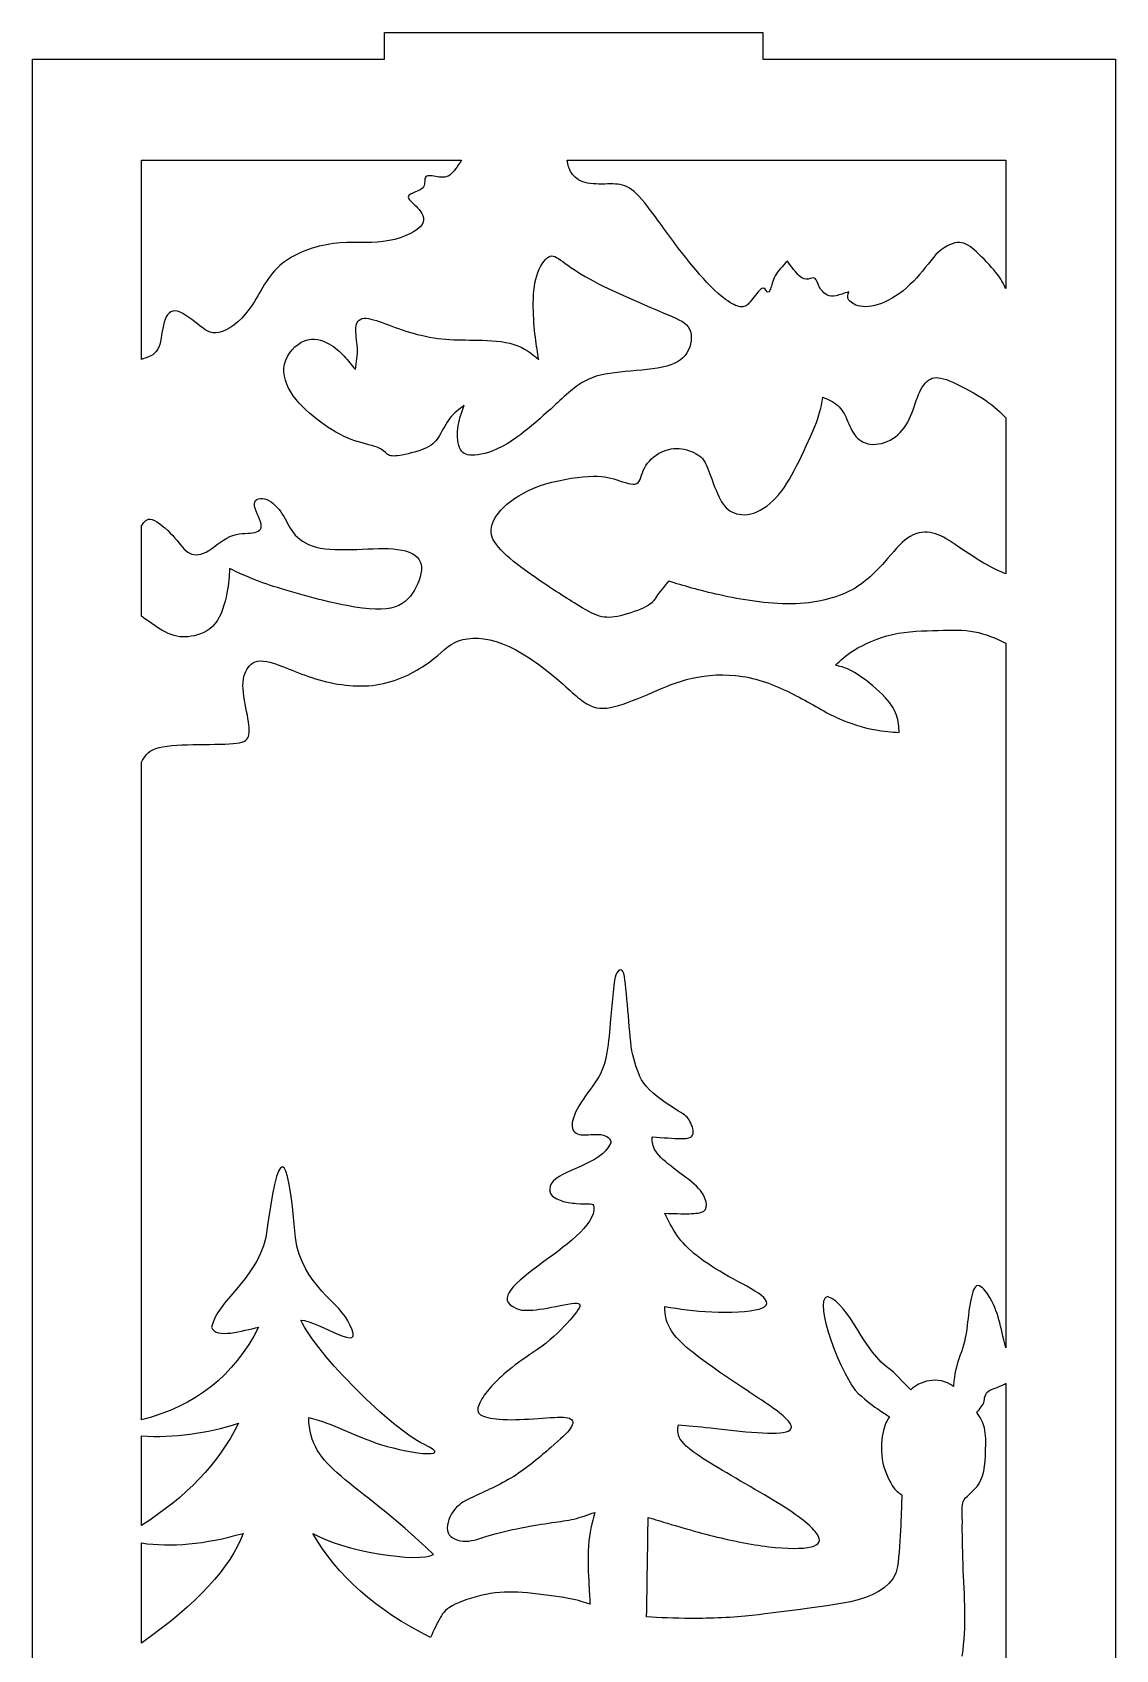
# Model space of a CAD drawing. Extents: x 0 to 537, y 11 to 300.
# Drawn here: x 0 to 118.8, y 122.7 to 300 of the extents above; entities that cross this region are included whole.
import ezdxf

# ---------------------------------------------------------------- set-up
doc = ezdxf.new("R2010")
doc.units = 0
doc.layers.add('Layer_1', color=7, linetype='CONTINUOUS')

msp = doc.modelspace()

# ---------------------------------------------------------------- linework, layer by layer
at = {"layer": 'Layer_1', "color": 5}
for points in [[(80.104192, 10.643412), (38.659858, 10.668812), (38.659858, 13.65138), (0.048736, 13.670642), (0.048736, 296.995521), (38.659858, 296.995521), (38.659858, 299.951264), (80.104192, 299.951264), (80.104192, 296.995521), (118.785508, 296.995521), (118.785508, 13.651354), (80.104192, 13.651354)], [(33.055772, 276.798882)], [(93.895466, 270.589107)], [(43.262153, 254.427757)], [(62.201319, 235.973794)], [(12.011421, 136.325924)], [(12.011421, 123.410157)]]:
    msp.add_lwpolyline(points, close=True, dxfattribs=at)
for points in [[(12.011421, 264.110803), (12.011421, 285.94369), (47.099881, 285.94369)], [(58.650664, 285.94369), (106.753131, 285.94369), (106.753131, 271.860419)], [(106.753131, 257.701608), (106.753131, 240.595668)], [(12.011421, 235.965216), (12.011421, 245.858802)], [(34.514631, 237.129909), (34.514631, 237.130579)], [(106.753131, 233.016041), (106.753131, 155.784814)], [(23.134981, 228.365608), (23.135087, 228.365706)], [(12.011316, 147.900469), (12.011316, 219.954847)], [(101.026436, 151.69484), (101.030405, 151.544541)], [(106.753104, 151.885784), (106.753104, 66.439219), (101.031649, 66.439219)], [(12.011421, 136.325924), (12.011421, 146.121649)], [(102.56235, 139.523885), (103.351327, 140.322627)], [(12.011421, 123.410157), (12.011421, 134.400972)]]:
    msp.add_lwpolyline(points, dxfattribs=at)
for points in [[(47.099881, 285.94369), (46.66144, 285.278062), (46.222629, 284.612825), (45.792496, 284.304133)], [(59.150197, 284.54401), (58.861775, 284.986332), (58.756497, 285.464913), (58.650664, 285.94369)], [(43.176772, 284.109101), (42.973731, 283.897979), (43.136132, 283.361986), (42.9251, 283.012747)], [(44.444179, 284.125373), (43.948429, 284.206954), (43.379787, 284.320217), (43.176772, 284.109101)], [(45.792496, 284.304133), (45.361675, 283.995833), (44.939532, 284.044471), (44.444179, 284.125373)], [(60.624244, 283.500096), (59.909498, 283.695234), (59.438699, 284.101394), (59.150197, 284.54401)], [(41.739159, 282.330551), (41.349083, 282.160074), (41.154059, 281.981311), (41.316434, 281.705078)], [(42.9251, 283.012747), (42.713672, 282.66351), (42.129049, 282.501027), (41.739159, 282.330551)], [(63.106247, 283.333811), (62.297813, 283.32164), (61.33928, 283.30535), (60.624244, 283.500096)], [(65.238418, 283.021028), (64.572197, 283.353988), (63.914364, 283.345995), (63.106247, 283.333811)], [(67.49624, 280.84002), (66.578745, 282.013664), (65.904533, 282.687873), (65.238418, 283.021028)], [(41.316434, 281.705078), (41.478914, 281.429041), (41.998926, 281.05524), (42.437632, 280.527241)], [(42.437632, 280.527241), (42.876152, 279.999534), (43.233393, 279.316751), (42.567569, 278.626267)], [(70.769797, 276.417083), (69.575971, 277.992992), (68.414397, 279.666276), (67.49624, 280.84002)], [(42.567569, 278.626267), (41.901348, 277.936075), (40.211798, 277.237599), (38.506241, 277.017997)], [(33.055772, 276.798877), (31.033059, 276.53863), (28.709937, 275.759155), (27.166782, 274.386279)], [(38.506241, 277.017997), (36.800129, 276.798882), (35.0783, 277.058838), (33.055772, 276.798882)], [(101.680936, 276.916622), (101.010932, 276.936995), (100.166355, 276.60384), (99.382183, 275.876608)], [(103.532993, 275.885186), (102.846584, 276.52284), (102.351258, 276.896445), (101.680936, 276.916622)], [(55.328264, 273.27248), (55.636557, 274.279644), (56.181122, 275.091674), (56.644222, 275.35163)], [(56.644222, 275.35163), (57.106714, 275.611877), (57.488905, 275.319269), (58.175181, 274.823924)], [(58.175181, 274.823924), (58.861484, 274.32877), (59.851978, 273.629807), (61.106923, 272.931331)], [(74.173477, 272.335296), (73.19047, 273.363128), (71.963703, 274.841566), (70.769797, 276.417083)], [(82.79974, 274.881918), (82.280019, 274.337932), (81.760007, 273.793364), (81.459414, 273.253475)], [(84.107126, 273.269458), (83.725623, 273.614895), (83.262814, 274.248357), (82.79974, 274.881918)], [(99.382183, 275.876608), (98.59862, 275.149962), (97.875487, 274.029341), (96.96151, 273.026073)], [(105.665164, 273.630881), (105.096813, 274.345925), (104.219269, 275.247435), (103.532993, 275.885186)], [(27.166782, 274.386279), (25.62344, 273.013598), (24.859747, 271.048098), (23.820305, 269.610207)], [(54.958853, 269.872989), (54.946153, 271.06301), (55.019575, 272.265412), (55.328264, 273.27248)], [(81.459414, 273.253475), (81.158821, 272.713291), (81.077805, 272.177004), (80.968162, 271.847944)], [(85.082221, 272.915834), (84.78991, 272.867196), (84.48929, 272.924592), (84.107126, 273.269458)], [(85.837607, 272.989328), (85.658854, 273.119159), (85.374824, 272.96496), (85.082221, 272.915834)], [(86.2965, 272.063453), (86.089569, 272.445051), (86.016068, 272.859497), (85.837607, 272.989328)], [(96.96151, 273.026073), (96.047798, 272.022805), (94.943454, 271.137284), (93.895466, 270.589107)], [(106.753131, 271.860419), (106.493469, 272.388419), (106.233701, 272.916419), (105.665164, 273.630881)], [(61.106923, 272.931331), (62.361842, 272.232855), (63.881238, 271.534088), (65.428469, 270.847796)], [(76.496598, 270.361513), (75.895385, 270.731416), (75.156272, 271.30776), (74.173477, 272.335296)], [(80.017726, 271.872506), (79.712926, 271.722206), (79.234162, 271.048098), (78.872159, 270.593298)], [(80.586368, 271.522975), (80.452357, 271.649007), (80.322235, 272.022805), (80.017726, 271.872506)], [(80.968162, 271.847944), (80.858228, 271.518882), (80.720591, 271.397335), (80.586368, 271.522975)], [(87.157745, 271.161652), (86.844981, 271.332129), (86.503431, 271.681852), (86.2965, 272.063453)], [(89.525607, 271.519467), (89.029884, 271.348697), (88.534531, 271.17822), (88.14435, 271.088646)], [(89.553785, 270.601291), (89.330477, 270.918169), (89.427764, 271.218768), (89.525607, 271.519467)], [(15.681219, 269.42316), (14.999017, 269.456008), (14.625214, 268.757045), (14.414182, 267.855244)], [(18.150734, 267.993947), (17.354497, 268.62741), (16.363711, 269.390801), (15.681219, 269.42316)], [(23.820305, 269.610207), (22.780598, 268.172416), (21.46464, 267.262816), (20.506213, 267.059491)], [(55.182056, 266.5467), (55.068205, 267.50542), (54.971024, 268.682967), (54.958853, 269.872989)], [(65.428469, 270.847796), (66.975725, 270.161406), (68.551743, 269.487298), (69.741759, 268.983568)], [(77.913706, 269.86607), (77.560302, 269.829615), (77.097784, 269.992099), (76.496598, 270.361513)], [(78.872159, 270.593298), (78.510818, 270.138207), (78.267348, 269.902815), (77.913706, 269.86607)], [(88.14435, 271.088646), (87.754566, 270.99946), (87.470536, 270.991173), (87.157745, 271.161652)], [(91.088845, 269.890435), (90.321553, 269.951453), (89.776988, 270.284413), (89.553785, 270.601291)], [(93.895466, 270.589107), (92.847716, 270.04093), (91.856719, 269.829613), (91.088845, 269.890435)], [(14.414182, 267.855244), (14.203071, 266.953933), (14.153832, 265.849295), (13.780928, 265.191464)], [(20.506213, 267.059491), (19.547681, 266.856657), (18.946786, 267.360092), (18.150734, 267.993947)], [(35.501024, 267.562052), (35.549681, 268.163254), (35.841993, 268.56142), (36.410821, 268.610058)], [(36.410821, 268.610058), (36.979172, 268.658697), (37.824066, 268.358098), (38.746139, 268.012952)], [(38.746139, 268.012952), (39.667815, 267.667906), (40.666882, 267.27773), (41.804087, 266.964945)], [(69.741759, 268.983568), (70.931484, 268.480129), (71.735421, 268.146974), (72.076389, 267.43193)], [(27.695366, 263.585925), (27.955134, 264.727211), (28.91327, 265.783501), (29.880084, 266.157109)], [(29.880084, 266.157109), (30.846501, 266.530616), (31.821305, 266.222315), (32.55264, 265.823855)], [(35.679512, 265.364962), (35.647154, 266.157109), (35.451812, 266.961146), (35.501024, 267.562052)], [(41.804087, 266.964945), (42.941372, 266.652454), (44.216479, 266.416771), (45.386043, 266.315107)], [(45.386043, 266.315107), (46.555581, 266.213738), (47.619867, 266.246586), (48.903573, 266.221731)], [(48.903573, 266.221731), (50.186669, 266.197468), (51.689185, 266.116461), (52.834672, 265.75504)], [(55.555674, 264.110803), (55.425446, 264.849927), (55.295906, 265.588464), (55.182056, 266.5467)], [(72.076389, 267.43193), (72.417623, 266.717369), (72.296073, 265.621116), (71.800641, 264.828969)], [(13.780928, 265.191464), (13.40731, 264.533535), (12.709419, 264.321927), (12.011421, 264.110803)], [(32.55264, 265.823855), (33.283472, 265.425978), (33.770544, 264.938623), (34.21343, 264.455364)], [(34.21343, 264.455364), (34.656051, 263.972103), (35.053931, 263.492741), (35.452394, 263.01338)], [(35.452394, 263.01338), (35.582225, 263.793342), (35.712056, 264.572816), (35.679512, 265.364962)], [(52.834672, 265.75504), (53.979948, 265.393717), (54.767612, 264.752357), (55.555674, 264.110803)], [(71.800641, 264.828969), (71.304997, 264.036825), (70.436052, 263.549373), (69.099906, 263.257056)], [(28.649427, 260.121712), (27.873537, 261.218259), (27.435413, 262.445028), (27.695366, 263.585925)], [(64.437392, 262.709173), (62.914504, 262.551465), (61.67165, 262.333422), (60.51849, 261.691577)], [(69.099906, 263.257056), (67.763681, 262.964742), (65.960387, 262.867272), (64.437392, 262.709173)], [(60.51849, 261.691577), (59.3657, 261.050023), (58.302578, 259.984959), (56.861075, 258.668422)], [(97.307241, 260.544442), (97.664746, 261.308127), (98.127555, 261.84412), (98.68371, 262.035065)], [(98.68371, 262.035065), (99.240472, 262.225914), (99.890315, 262.071812), (100.950104, 261.596544)], [(100.950104, 261.596544), (102.010289, 261.121374), (103.480156, 260.32533), (104.515682, 259.622467)], [(31.650834, 257.242714), (30.537917, 258.058837), (29.425291, 259.02536), (28.649427, 260.121712)], [(47.392193, 259.065712), (46.831911, 258.651753), (46.271259, 258.237405), (45.820674, 257.664862)], [(46.677712, 256.523479), (46.775, 257.392431), (47.083583, 258.229023), (47.392193, 259.065712)], [(85.980111, 257.210062), (86.422839, 258.408662), (86.560951, 259.188135), (86.699064, 259.968097)], [(86.699064, 259.968097), (87.291968, 259.707752), (87.884979, 259.44809), (88.3276, 259.054113)], [(88.3276, 259.054113), (88.770222, 258.660135), (89.062825, 258.132331), (89.334684, 257.514854)], [(96.308148, 257.888364), (96.698223, 258.790259), (96.94971, 259.781344), (97.307241, 260.544442)], [(104.515682, 259.622467), (105.551314, 258.919799), (106.152236, 258.310898), (106.753131, 257.701608)], [(34.981012, 255.341741), (33.876377, 255.760087), (32.763751, 256.426202), (31.650834, 257.242714)], [(45.820674, 257.664862), (45.369771, 257.092415), (45.028803, 256.360993), (44.687569, 255.784162)], [(56.861075, 258.668422), (55.419096, 257.352077), (53.59863, 255.784453), (52.087542, 254.866571)], [(84.083631, 252.970373), (84.790201, 254.395983), (85.53749, 256.012047), (85.980111, 257.210062)], [(89.334684, 257.514854), (89.606808, 256.897864), (89.858771, 256.19081), (90.305281, 255.671095)], [(94.655058, 255.621969), (95.390282, 256.174533), (95.918258, 256.986854), (96.308148, 257.888364)], [(37.848434, 254.480877), (37.182319, 254.753017), (36.085674, 254.923493), (34.981012, 255.341741)], [(44.687569, 255.784162), (44.34631, 255.207523), (44.005368, 254.78528), (43.262153, 254.427757)], [(46.978332, 254.228819), (46.69372, 254.752726), (46.579869, 255.654524), (46.677712, 256.523479)], [(90.305281, 255.671095), (90.752295, 255.151186), (91.393936, 254.818226), (92.185993, 254.798049)], [(92.185993, 254.798049), (92.978129, 254.77757), (93.920125, 255.069895), (94.655058, 255.621969)], [(39.074619, 253.652279), (38.749631, 253.834841), (38.514258, 254.208936), (37.848434, 254.480877)], [(40.593989, 253.627911), (39.814024, 253.477611), (39.39958, 253.469618), (39.074619, 253.652279)], [(43.262153, 254.427757), (42.518939, 254.070233), (41.373372, 253.778212), (40.593989, 253.627911)], [(48.54575, 253.619917), (47.717154, 253.559098), (47.262653, 253.70501), (46.978332, 254.228819)], [(52.087542, 254.866571), (50.576268, 253.948686), (49.374346, 253.68074), (48.54575, 253.619917)], [(67.135984, 252.202497), (67.505395, 252.917544), (68.22014, 253.567091), (68.959254, 253.940696)], [(68.959254, 253.940696), (69.698579, 254.314496), (70.46177, 254.41177), (71.217473, 254.302117)], [(71.217473, 254.302117), (71.97307, 254.192658), (72.720174, 253.87578), (73.191264, 253.514357)], [(73.191264, 253.514357), (73.662328, 253.152936), (73.857459, 252.746774), (74.161862, 251.942541)], [(66.286909, 250.496953), (66.741701, 250.708268), (66.766572, 251.488035), (67.135984, 252.202497)], [(74.161862, 251.942541), (74.466662, 251.138798), (74.880814, 249.936298), (75.290865, 249.079239)], [(81.878249, 249.319115), (82.711052, 250.310197), (83.376849, 251.544666), (84.083631, 252.970373)], [(51.719506, 247.905592), (52.608639, 248.766552), (53.924676, 249.628001), (55.650977, 250.236997)], [(55.650977, 250.236997), (57.377012, 250.84619), (59.512676, 251.203422), (60.983125, 251.288512)], [(60.983125, 251.288512), (62.453388, 251.37419), (63.257112, 251.187436), (64.102006, 250.915005)], [(64.102006, 250.915005), (64.946583, 250.643061), (65.832117, 250.285831), (66.286909, 250.496953)], [(25.121155, 246.053654), (24.999023, 246.679222), (24.365479, 247.694283), (24.389741, 248.275112)], [(24.389741, 248.275112), (24.414083, 248.855843), (25.096787, 249.002245), (25.744778, 248.746189)], [(25.744778, 248.746189), (26.392663, 248.49062), (27.00655, 247.832398), (27.445361, 247.150299)], [(75.290865, 249.079239), (75.701128, 248.22247), (76.107581, 247.710748), (76.73258, 247.393869)], [(79.124704, 247.267841), (80.046671, 247.580623), (81.045844, 248.328322), (81.878249, 249.319115)], [(12.011421, 245.858802), (12.295452, 246.297518), (12.579482, 246.736039), (13.192865, 246.549187)], [(13.192865, 246.549187), (13.805773, 246.362434), (14.748218, 245.550113), (15.434521, 244.798611)], [(27.445361, 247.150299), (27.883591, 246.4681), (28.147433, 245.761046), (28.664905, 245.103215)], [(50.326449, 245.428272), (50.367089, 246.183671), (50.829871, 247.044633), (51.719506, 247.905592)], [(76.73258, 247.393869), (77.358134, 247.077187), (78.203002, 246.95564), (79.124704, 247.267841)], [(15.434521, 244.798611), (16.120797, 244.047404), (16.551539, 243.356627), (17.099703, 242.991404)], [(19.098154, 242.999209), (19.881717, 243.413655), (20.783602, 244.282608), (21.697606, 244.684578)], [(21.697606, 244.684578), (22.611291, 245.086938), (23.536883, 245.021729), (24.195008, 245.107015)], [(24.195008, 245.107015), (24.852815, 245.192692), (25.242996, 245.428084), (25.121155, 246.053654)], [(28.664905, 245.103215), (29.182669, 244.445091), (29.954061, 243.836094), (31.156566, 243.531596)], [(51.410605, 243.243367), (50.667391, 244.023035), (50.285597, 244.672873), (50.326449, 245.428272)], [(96.275499, 244.713519), (95.471747, 244.242735), (94.740439, 243.381482), (93.781906, 242.276651)], [(98.752713, 245.079035), (97.957058, 245.26608), (97.079832, 245.184596), (96.275499, 244.713519)], [(101.201881, 243.812012), (100.263828, 244.437481), (99.548765, 244.892279), (98.752713, 245.079035)], [(17.099703, 242.991404), (17.647867, 242.625887), (18.314299, 242.585242), (19.098154, 242.999209)], [(31.156566, 243.531596), (32.358383, 243.226902), (33.990809, 243.226902), (35.60736, 243.28353)], [(35.60736, 243.28353), (37.224018, 243.340747), (38.823715, 243.4543), (40.083052, 243.291336)], [(40.083052, 243.291336), (41.342178, 243.12885), (42.259753, 242.690329), (42.572543, 241.938828)], [(54.75269, 240.4981), (53.25827, 241.553806), (52.15382, 242.463695), (51.410605, 243.243367)], [(104.263719, 241.825946), (103.301694, 242.390691), (102.14012, 243.186444), (101.201881, 243.812012)], [(21.660855, 241.180006), (21.628205, 240.375675), (21.595635, 239.571932), (21.380317, 238.475091)], [(26.473282, 239.234291), (24.195008, 239.9778), (22.927865, 240.578803), (21.660855, 241.180006)], [(42.572543, 241.938828), (42.885228, 241.187623), (42.593181, 240.123336), (42.113835, 239.169)], [(93.781906, 242.276651), (92.823744, 241.172208), (91.637617, 239.823894), (89.89912, 238.869362)], [(106.753131, 240.595668), (105.989729, 240.92853), (105.226353, 241.261783), (104.263719, 241.825946)], [(59.443673, 237.423478), (58.132107, 238.239699), (56.247506, 239.442101), (54.75269, 240.4981)], [(69.763296, 239.815608), (69.267864, 239.190138), (68.772802, 238.565155), (68.455831, 238.110064)], [(75.396434, 238.288824), (73.093792, 238.79226), (71.428504, 239.303983), (69.763296, 239.815608)], [(21.380317, 238.475091), (21.165105, 237.378739), (20.767039, 235.989486), (20.064386, 235.120534)], [(34.514631, 237.130579), (32.0412, 237.605847), (28.751953, 238.491368), (26.473282, 239.234291)], [(42.113835, 239.169), (41.63478, 238.214661), (40.96856, 237.369786), (39.807092, 236.97961)], [(68.455831, 238.110064), (68.139231, 237.654972), (68.001039, 237.370942), (67.330823, 237.017316)], [(83.255035, 237.322108), (80.639391, 237.28975), (77.699288, 237.785192), (75.396434, 238.288824)], [(89.89912, 238.869362), (88.160939, 237.915317), (85.870759, 237.354371), (83.255035, 237.322108)], [(14.931363, 234.084711), (14.041649, 234.486973), (13.026601, 235.225804), (12.011421, 235.965216)], [(39.807092, 236.97961), (38.645544, 236.589823), (36.988036, 236.654935), (34.514631, 237.129909)], [(62.201319, 235.973794), (61.494855, 236.176827), (60.75553, 236.607257), (59.443673, 237.423478)], [(64.520048, 236.018241), (63.581994, 235.795034), (62.907889, 235.770665), (62.201319, 235.973794)], [(67.330823, 237.017316), (66.660792, 236.664182), (65.458314, 236.242034), (64.520048, 236.018241)], [(17.469405, 233.759843), (16.583898, 233.617534), (15.820495, 233.682743), (14.931363, 234.084711)], [(20.064386, 235.120534), (19.361996, 234.251581), (18.354648, 233.901855), (17.469405, 233.759843)], [(90.129545, 232.244071), (91.149091, 232.869541), (92.676451, 233.600963), (94.337584, 233.974473)], [(94.337584, 233.974473), (95.998691, 234.348078), (97.793519, 234.364355), (99.324398, 234.400809)], [(99.324398, 234.400809), (100.855939, 234.437263), (102.12279, 234.494186), (103.316617, 234.266493)], [(103.316617, 234.266493), (104.510999, 234.039388), (105.631933, 233.527666), (106.753131, 233.016041)], [(43.599788, 230.963694), (44.915455, 231.941229), (45.581676, 232.816225), (46.771692, 233.253674)], [(46.771692, 233.253674), (47.961418, 233.690734), (49.675547, 233.690734), (51.580309, 232.948884)], [(51.580309, 232.948884), (53.484806, 232.207032), (55.580518, 230.72304), (57.1686, 229.408159)], [(88.086935, 230.579368), (88.59856, 231.099082), (89.110291, 231.619088), (90.129545, 232.244071)], [(23.135087, 228.365706), (23.131118, 229.344606), (23.407052, 230.059653), (23.861738, 230.534336)], [(23.861738, 230.534336), (24.316822, 231.009605), (24.950102, 231.245483), (26.209228, 230.89186)], [(26.209228, 230.89186), (27.467983, 230.53843), (29.352875, 229.596568), (31.480945, 228.987082)], [(38.149609, 228.503823), (40.318531, 228.906085), (42.283724, 229.986159), (43.599788, 230.963694)], [(90.243104, 229.746381), (89.321428, 230.303038), (88.70442, 230.441251), (88.086935, 230.579368)], [(31.480945, 228.987082), (33.608936, 228.37789), (35.980873, 228.101852), (38.149609, 228.503823)], [(57.1686, 229.408159), (58.756497, 228.093764), (59.836579, 226.948579), (60.811278, 226.363363)], [(67.967119, 227.589839), (69.38862, 228.199031), (70.720955, 228.792238), (72.361584, 229.161654)], [(72.361584, 229.161654), (74.002503, 229.531359), (75.951715, 229.677568), (77.884972, 229.368876)], [(77.884972, 229.368876), (79.818204, 229.059991), (81.735163, 228.296893), (83.456992, 227.419362)], [(93.232631, 227.366922), (92.391839, 228.2157), (91.165071, 229.190115), (90.243104, 229.746381)], [(23.614141, 225.120805), (23.422901, 226.14415), (23.13887, 227.387197), (23.134981, 228.365608)], [(63.84507, 226.055062), (65.03498, 226.355663), (66.545777, 226.980937), (67.967119, 227.589839)], [(83.456992, 227.419362), (85.179191, 226.542123), (86.70626, 225.551626), (88.200786, 224.856756)], [(94.767532, 225.124996), (94.527952, 225.795011), (94.073451, 226.518147), (93.232631, 227.366922)], [(23.731775, 222.793493), (23.902273, 223.293127), (23.804985, 224.09736), (23.614141, 225.120805)], [(60.811278, 226.363363), (61.786082, 225.778731), (62.655344, 225.754461), (63.84507, 226.055062)], [(95.056246, 223.219928), (95.031904, 223.837502), (95.007298, 224.454688), (94.767532, 225.124996)], [(88.200786, 224.856756), (89.695205, 224.162373), (91.157081, 223.764498), (92.294366, 223.540706)], [(92.294366, 223.540706), (93.431572, 223.317495), (94.243922, 223.268566), (95.056246, 223.219928)], [(13.566642, 221.453463), (14.488345, 221.78233), (16.015414, 221.855238), (17.635854, 221.887891)], [(17.635854, 221.887891), (19.25611, 221.920445), (20.970239, 221.912444), (22.046723, 222.005538)], [(22.046723, 222.005538), (23.122889, 222.099208), (23.561013, 222.293955), (23.731775, 222.793493)], [(12.011316, 219.954847), (12.327995, 220.539479), (12.644569, 221.124401), (13.566642, 221.453463)], [(64.107616, 196.869354), (63.713942, 196.244366), (63.624513, 193.595307), (63.42978, 191.808274)], [(65.005029, 196.097673), (64.891497, 197.267814), (64.501421, 197.494919), (64.107616, 196.869354)], [(65.428072, 191.569435), (65.294034, 193.169711), (65.11888, 194.928124), (65.005029, 196.097673)], [(63.42978, 191.808274), (63.194398, 189.247353), (63.091579, 186.839314), (61.93491, 185.16057)], [(65.975653, 187.471504), (65.654872, 188.527509), (65.562374, 189.969057), (65.428072, 191.569435)], [(67.356911, 184.405166), (66.508127, 185.392062), (66.296725, 186.415502), (65.975653, 187.471504)], [(61.93491, 185.16057), (61.38254, 184.34405), (60.504996, 183.223434), (59.948842, 182.277085)], [(70.577366, 181.915178), (69.692123, 182.467736), (68.205694, 183.41818), (67.356911, 184.405166)], [(59.948842, 182.277085), (59.392661, 181.330549), (59.156706, 180.559159), (59.209517, 180.028042)], [(72.023235, 180.775456), (71.74701, 181.209005), (71.462979, 181.363106), (70.577366, 181.915178)], [(59.209517, 180.028042), (59.262539, 179.497026), (59.603799, 179.206953), (60.212684, 179.141746)], [(60.212684, 179.141746), (60.821993, 179.076831), (61.69951, 179.237364), (62.369515, 179.142805)], [(62.369515, 179.142805), (63.039731, 179.048356), (63.502328, 178.698826), (63.437135, 178.236027)], [(71.122011, 178.71736), (71.925947, 178.71736), (72.380766, 178.817071), (72.473846, 179.222939)], [(72.473846, 179.222939), (72.567509, 179.629389), (72.299565, 180.341994), (72.023235, 180.775456)], [(28.874455, 167.882384), (28.056681, 178.213318), (26.984404, 178.213318), (25.657333, 167.882384)], [(63.437135, 178.236027), (62.393491, 175.811063), (57.867653, 175.29802), (56.913539, 173.768279)], [(67.9822, 178.659853), (67.978232, 178.916589), (67.994636, 178.916589), (68.010855, 178.916589)], [(68.380266, 177.319236), (68.010855, 177.888754), (67.985984, 178.402617), (67.9822, 178.659853)], [(68.010855, 178.916589), (69.164121, 178.817071), (70.317704, 178.71736), (71.122011, 178.71736)], [(70.329875, 175.466216), (69.464714, 176.124044), (68.749677, 176.749326), (68.380266, 177.319236)], [(56.913539, 173.768279), (56.742777, 173.4514), (56.723219, 172.977547), (56.830931, 172.682982)], [(72.856037, 173.48015), (72.209978, 174.117801), (71.19493, 174.80829), (70.329875, 175.466216)], [(56.830931, 172.682982), (56.938722, 172.388426), (57.669959, 172.03815), (58.080328, 171.88785)], [(73.887462, 171.79059), (73.777713, 172.257862), (73.501673, 172.842499), (72.856037, 173.48015)], [(61.581189, 171.231972), (62.074846, 167.214973), (47.356353, 161.662713), (53.653478, 159.922913)], [(58.080328, 171.88785), (58.490882, 171.73726), (59.095666, 171.644174), (59.692778, 171.601386)], [(59.692778, 171.601386), (60.290075, 171.5585), (60.878614, 171.567075), (61.195479, 171.552943)], [(61.195479, 171.552943), (61.512476, 171.538603), (61.5569, 171.501868), (61.581189, 171.231972)], [(70.69119, 168.13962), (70.138925, 168.919101), (69.757025, 169.723329), (69.375258, 170.527363)], [(69.375258, 170.527363), (70.325694, 170.4951), (71.27584, 170.462154), (72.027124, 170.478725)], [(72.027124, 170.478725), (72.778646, 170.495102), (73.331202, 170.560015), (73.635394, 170.767247)], [(73.635394, 170.767247), (73.940194, 170.974469), (73.997106, 171.323706), (73.887462, 171.79059)], [(25.657333, 167.882384), (24.336322, 162.848448), (20.395723, 161.110697), (19.687143, 158.03773)], [(34.856446, 158.309619), (33.920615, 160.718121), (29.579067, 162.564238), (28.874455, 167.882384)], [(72.912658, 165.853054), (71.966614, 166.603965), (71.24356, 167.359663), (70.69119, 168.13962)], [(76.356686, 163.615319), (75.028742, 164.354438), (73.858993, 165.10146), (72.912658, 165.853054)], [(79.951236, 161.511313), (79.171271, 162.14458), (77.684842, 162.875909), (76.356686, 163.615319)], [(79.727425, 160.033165), (80.803909, 160.341466), (80.73099, 160.877747), (79.951236, 161.511313)], [(87.208897, 161.400759), (85.446674, 161.05764), (88.916092, 152.321294), (90.568224, 150.78085)], [(94.21532, 153.290732), (91.022122, 155.380663), (89.762732, 160.529997), (87.208897, 161.400759)], [(103.544291, 162.571218), (103.158608, 162.420919), (103.037502, 161.569966), (102.846262, 160.668451)], [(104.79532, 161.592519), (104.417918, 162.177243), (103.930582, 162.721517), (103.544291, 162.571218)], [(106.753131, 155.784814), (106.087357, 158.187053), (106.045135, 159.633345), (104.79532, 161.592519)], [(53.653478, 159.922913), (54.376241, 159.853516), (55.301832, 159.926803), (56.49214, 160.142028)], [(56.49214, 160.142028), (57.682156, 160.357243), (59.135751, 160.715057), (59.733048, 160.670221)], [(59.733048, 160.670221), (60.330133, 160.62548), (60.07018, 160.178482), (59.464813, 159.419186)], [(69.513371, 158.964696), (69.375258, 159.480509), (69.375258, 159.886668), (69.375258, 160.292827)], [(69.375258, 160.292827), (70.983819, 160.049151), (72.591877, 159.805475), (74.508836, 159.724283)], [(74.508836, 159.724283), (76.426007, 159.642992), (78.65155, 159.724283), (79.727425, 160.033165)], [(102.846262, 160.668451), (102.694634, 160.023849), (102.585912, 158.871845), (102.48319, 157.810035)], [(24.853, 158.03773), (22.152768, 152.719619), (17.872127, 149.340506), (12.011316, 147.900469)], [(19.687143, 158.03773), (20.168817, 156.707083), (23.081958, 157.679625), (24.853, 158.03773)], [(42.974207, 145.210543), (39.479881, 146.86716), (31.259648, 154.981388), (29.462386, 158.824861)], [(29.462386, 158.824861), (31.517167, 158.753024), (36.672361, 154.850991), (34.856446, 158.309619)], [(59.464813, 159.419186), (58.860002, 158.659689), (57.909566, 157.58732), (56.784452, 156.649353)], [(70.435153, 157.173472), (69.927523, 157.823307), (69.651562, 158.448872), (69.513371, 158.964696)], [(102.48319, 157.810035), (102.06877, 155.168165), (101.145904, 154.128477), (101.026436, 151.69484)], [(56.784452, 156.649353), (55.659337, 155.711006), (54.359969, 154.906768), (53.340714, 154.175933)], [(72.912658, 154.91175), (71.682293, 155.849523), (70.942967, 156.523629), (70.435153, 157.173472)], [(77.668543, 151.572991), (75.865434, 152.770998), (74.143526, 153.973402), (72.912658, 154.91175)], [(53.340714, 154.175933), (52.320878, 153.444614), (51.581844, 152.78668), (50.992722, 152.206242)], [(96.350026, 151.176085), (95.878962, 151.50924), (94.702683, 152.941485), (94.21532, 153.290732)], [(101.030405, 151.544541), (99.294164, 152.816784), (97.193134, 152.073043), (96.350026, 151.176085)], [(50.992722, 152.206242), (50.403707, 151.625223), (49.965478, 151.121496), (49.587785, 150.581598)], [(82.355637, 148.319897), (81.356465, 149.180864), (79.471864, 150.374974), (77.668543, 151.572991)], [(90.568224, 150.78085), (91.518687, 149.911903), (92.314421, 149.351057), (92.862506, 148.977445)], [(104.379665, 149.945523), (104.411515, 150.33558), (104.507303, 151.059985), (105.359073, 151.301039)], [(105.359073, 151.301039), (105.890594, 151.418784), (106.753104, 151.885784), (106.753104, 151.885784)], [(48.869124, 149.050425), (48.844253, 148.635981), (49.11262, 148.384508), (49.725897, 148.201655)], [(49.587785, 150.581598), (49.209801, 150.041416), (48.893492, 149.464588), (48.869124, 149.050425)], [(92.862506, 148.977445), (93.411278, 148.603938), (93.711898, 148.417184), (94.012491, 148.230333)], [(103.559457, 148.694388), (103.908998, 149.092274), (104.270477, 149.515179), (104.379665, 149.945523)], [(12.011421, 146.121649), (15.59552, 145.92437), (19.136836, 146.386965), (22.635553, 147.510613)], [(22.635553, 147.510613), (20.450942, 143.121686), (16.909626, 139.393337), (12.011421, 136.325924)], [(44.010421, 133.141002), (35.10153, 141.735177), (30.479524, 142.37204), (30.343634, 148.137361)], [(30.343634, 148.137361), (33.233651, 147.405455), (34.881053, 146.334961), (37.738817, 145.349449)], [(49.725897, 148.201655), (50.339096, 148.0187), (51.297522, 147.905149), (52.520109, 147.905149)], [(52.520109, 147.905149), (53.742484, 147.905149), (55.228913, 148.0187), (56.416681, 148.099893)], [(56.416681, 148.099893), (57.604475, 148.181184), (58.493104, 148.230018), (58.937393, 148.055448)], [(58.937393, 148.055448), (59.381946, 147.880879), (59.381946, 147.482713), (59.024626, 146.966791)], [(71.068909, 145.769673), (70.699286, 146.378667), (70.780487, 146.866019), (70.861687, 147.353382)], [(70.861687, 147.353382), (71.893404, 147.263902), (72.92504, 147.174621), (74.423746, 147.008034)], [(82.90351, 146.658798), (83.468263, 146.930644), (83.354704, 147.458943), (82.355637, 148.319897)], [(94.012491, 148.230333), (93.760528, 147.865113), (93.50883, 147.499305), (93.321796, 146.715731)], [(104.519741, 143.938532), (104.531673, 145.721757), (104.771338, 147.199283), (103.559457, 148.694388)], [(37.738817, 145.349449), (40.543242, 144.337897), (46.825006, 143.38501), (42.974207, 145.210543)], [(59.024626, 146.966791), (58.667676, 146.450978), (57.953698, 145.81742), (56.879781, 144.871461)], [(74.370618, 143.129669), (72.258634, 144.429056), (71.43832, 145.160182), (71.068909, 145.769673)], [(74.423746, 147.008034), (75.922373, 146.841651), (77.887856, 146.597684), (79.492025, 146.48413)], [(79.492025, 146.48413), (81.096511, 146.370285), (82.338968, 146.386661), (82.90351, 146.658798)], [(93.321796, 146.715731), (93.134947, 145.931582), (93.013398, 144.729178), (93.199664, 143.584194)], [(56.879781, 144.871461), (55.805546, 143.92512), (54.37214, 142.665793), (52.806362, 141.687385)], [(93.199664, 143.584194), (93.386407, 142.438908), (93.882078, 141.350356), (94.292129, 140.709091)], [(103.351327, 140.322627), (104.009, 140.890698), (104.50948, 142.404867), (104.519741, 143.938532)], [(82.160507, 138.527975), (79.886122, 139.961384), (76.482628, 141.829998), (74.370618, 143.129669)], [(52.806362, 141.687385), (51.240902, 140.708483), (49.542753, 140.009718), (48.393376, 139.465735)], [(94.292129, 140.709091), (94.702207, 140.067249), (95.027062, 139.871918), (95.352023, 139.677073)], [(48.393376, 139.465735), (47.244, 138.921352), (46.64329, 138.531277), (46.168125, 137.84109)], [(86.059619, 135.368268), (85.580273, 136.095202), (84.434971, 137.094274), (82.160507, 138.527975)], [(95.352023, 139.677073), (95.319374, 138.702361), (95.28683, 137.727851), (95.221901, 136.314814)], [(101.982754, 136.691856), (101.930891, 138.434309), (101.88452, 139.089632), (102.56235, 139.523885)], [(46.168125, 137.84109), (45.692854, 137.150599), (45.343604, 136.15952), (45.611653, 135.517971)], [(53.614214, 136.045675), (54.842939, 136.289449), (56.041237, 136.484486), (56.997706, 136.622602)], [(56.997706, 136.622602), (57.953698, 136.760524), (58.667676, 136.842007), (59.408748, 137.020477)], [(59.408748, 137.020477), (60.150031, 137.199237), (60.918381, 137.475282), (61.68644, 137.75161)], [(61.68644, 137.75161), (61.394128, 136.630399), (61.101817, 135.509685), (61.000164, 134.088459)], [(67.377098, 126.298904), (67.43401, 129.929696), (67.490949, 133.56078), (67.54786, 137.191559)], [(67.54786, 137.191559), (69.789701, 136.509365), (72.031516, 135.826878), (74.277246, 135.254423)], [(102.05503, 132.110702), (101.997827, 133.885648), (101.966668, 135.629959), (101.982754, 136.691856)], [(12.011421, 134.400972), (15.242487, 133.903386), (18.954485, 134.252038), (23.147284, 135.448399)], [(23.147284, 135.448399), (21.807831, 131.720626), (18.095753, 127.707945), (12.011421, 123.410157)], [(43.688079, 124.041749), (37.740484, 126.993163), (33.44418, 130.795598), (30.797553, 135.448375)], [(30.797553, 135.448375), (33.864365, 133.536388), (42.528384, 132.156541), (44.010421, 133.141002)], [(45.611653, 135.517971), (45.879597, 134.876119), (46.765131, 134.584095), (47.577454, 134.592089)], [(47.577454, 134.592089), (48.389487, 134.599894), (49.128892, 134.908477), (50.127958, 135.209076)], [(50.127958, 135.209076), (51.127051, 135.509685), (52.385886, 135.801999), (53.614214, 136.045675)], [(74.277246, 135.254423), (76.523268, 134.681687), (78.77339, 134.218605), (80.755252, 133.983216)], [(85.401494, 133.963028), (86.35193, 134.186236), (86.5387, 134.641031), (86.059619, 135.368268)], [(95.221901, 136.314814), (95.156893, 134.901289), (95.059421, 133.049049), (94.884769, 131.798213)], [(61.000164, 134.088459), (60.898484, 132.666943), (60.987993, 130.944728), (61.048794, 129.828012)], [(80.755252, 133.983216), (82.737431, 133.747533), (84.451058, 133.739246), (85.401494, 133.963028)], [(94.884769, 131.798213), (94.164983, 127.819073), (87.711214, 127.684582), (83.996866, 127.056205)], [(102.266168, 126.883823), (102.241826, 128.549018), (102.111969, 130.335855), (102.05503, 132.110702)], [(61.048794, 129.828012), (61.109622, 128.711184), (61.142457, 128.199467), (61.174815, 127.687747)], [(46.375055, 127.67147), (45.424619, 127.216468), (45.099922, 126.793934), (44.756255, 126.194684)], [(50.282157, 128.845206), (48.901191, 128.613325), (47.325492, 128.125973), (46.375055, 127.67147)], [(54.333457, 128.918115), (52.849171, 129.052137), (51.663044, 129.076407), (50.282157, 128.845206)], [(58.789517, 128.317209), (57.599501, 128.540417), (55.817452, 128.784093), (54.333457, 128.918115)], [(61.174815, 127.687747), (60.577439, 127.890582), (59.979534, 128.09371), (58.789517, 128.317209)], [(44.756255, 126.194684), (44.412482, 125.595144), (44.050559, 124.818198), (43.688079, 124.041749)], [(72.311445, 126.120143), (70.284843, 126.120143), (68.831248, 126.209623), (67.377098, 126.298904)], [(78.93558, 126.445012), (76.93742, 126.209623), (74.338365, 126.120143), (72.311445, 126.120143)], [(83.996866, 127.056205), (82.204396, 126.858191), (80.934031, 126.680404), (78.93558, 126.445012)], [(101.977931, 121.993911), (102.20923, 123.675187), (102.290721, 125.218824), (102.266168, 126.883823)]]:
    msp.add_open_spline(points, degree=3, dxfattribs=at)

doc.saveas('drawing.dxf')
